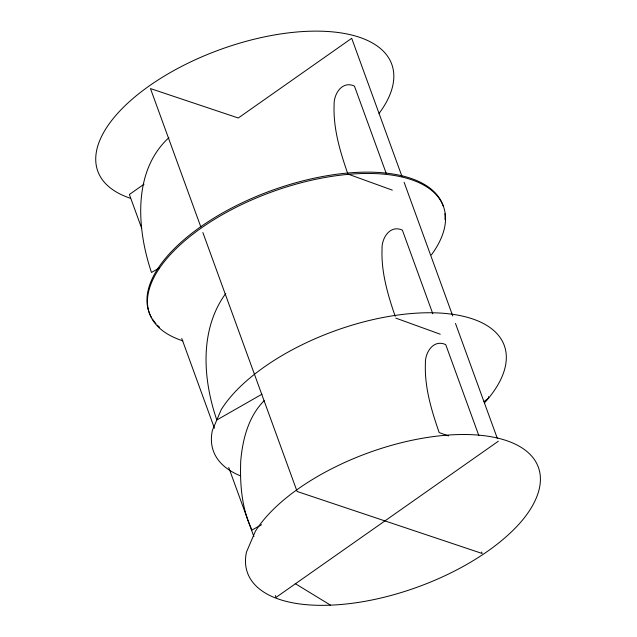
<?xml version="1.0" encoding="UTF-8"?>
<svg xmlns="http://www.w3.org/2000/svg" width="637" height="637" viewBox="0 0 637 637"><rect width="100%" height="100%" fill="white"/><g stroke="black" fill="none" stroke-linecap="round" stroke-linejoin="round"><path stroke-width="0.96" d="M225.761 293.458C199.23 329.727 202.869 379.485 216.811 419.99L212.4 430.286A153.39 71.065 -20 0 0 240.022 475.672M264.204 400.673C248.422 416.415 242.617 439.299 240.738 460.885C239.831 484.271 241.678 508.7 252.013 530.032L261.528 524.745M484.024 401.628L488.714 397.99L488.388 396.636M168.885 137.68C132.313 171.194 136.947 229.471 151.479 272.469L159.162 268.081M144.002 184.22L129.375 194.5L141.621 228.157M498.349 441.218L276.02 597.41L275.335 595.539M262.038 394.168L216.811 419.99L221.246 409.599A154.759 71.694 -20 0 1 420.444 312.95A154.759 71.694 -20 0 1 488.714 397.99A155.014 71.814 -20 0 1 484.494 402.831M392.32 190.145L347.882 174.036C340.23 151.917 333.183 128.825 334.107 105.161C333.517 94.236 342.053 80.342 354.435 86.067L386.229 173.415M395.816 318.11L440.255 334.218M448.432 435.939L439.172 432.579C431.528 410.459 424.473 387.368 425.405 363.703C424.807 352.779 433.343 338.884 445.725 344.609L478.873 435.676M295.218 583.611L330.507 605.15A155.014 71.814 -20 0 0 522.794 519.736A154.759 71.694 -20 0 0 454.531 434.697A154.759 71.694 -20 0 0 255.333 531.346L246.487 552.032A153.39 71.065 -20 0 0 330.507 605.15M402.058 176.656L351.704 38.308L238.278 117.996L150.467 88.575L200.822 226.923M404.105 182.27L452.756 315.952M455.479 323.429L497.33 438.415M432.81 313.778L402.369 230.14C389.987 224.415 381.452 238.31 382.041 249.234C381.141 272.262 387.798 294.772 395.203 316.318M481.62 552.024L482.153 553.481L297.113 491.485L202.861 232.537M181.768 338.462L214.43 428.207M228.723 467.47L253.9 536.649M130.298 198.242A156.407 72.467 -20 0 1 134.041 97.604A156.407 72.467 -20 0 1 327.816 31.5A156.407 72.467 -20 0 1 379.095 113.362M182.867 340.851A156.407 72.467 -20 0 1 184.873 240.682A156.407 72.467 -20 0 1 378.434 173.758A156.407 72.467 -20 0 1 431.368 254.935M444.881 213.642A156.407 72.467 -20 0 1 444.992 219.606M159.624 327.314A156.407 72.467 -20 0 1 157.387 325.204M156.001 323.731A156.407 72.467 -20 0 1 152.41 319.018M151.407 317.361A156.407 72.467 -20 0 1 266.513 192.39A156.407 72.467 -20 0 1 443.312 206.165"/></g></svg>
